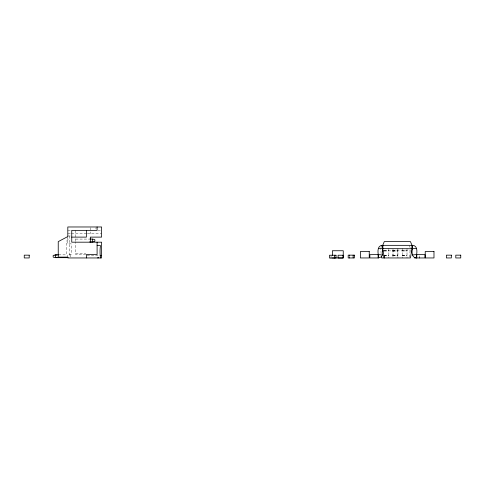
<?xml version="1.0" encoding="UTF-8"?>
<svg xmlns="http://www.w3.org/2000/svg" width="485" height="485" viewBox="0 0 485 485"><rect width="100%" height="100%" fill="white"/><g stroke="black" fill="none" stroke-linecap="round" stroke-linejoin="round"><path stroke-width="0.36" stroke-dasharray="2.42 1.82" d="M409.492 257.25L410.352 248.405M380.974 247.683L381.689 245.537M392.674 255.474L397.93 255.474M67.809 230.357L71.192 230.357M97.903 230.357L101.607 230.357M67.809 233.734L70.677 233.734M71.392 233.734L86.803 233.734M87.409 233.734L101.607 233.734M67.809 235.989L71.192 235.989M75.696 239.087L88.919 239.087M384.078 250.66L388.855 250.66M392.674 250.66L397.93 250.66M402.229 250.66L407.006 250.66M384.078 250.884L410.352 250.884M384.078 250.981L388.855 250.981M393.153 250.981L397.93 250.981M402.229 250.981L407.006 250.981M75.696 253.734L85.772 253.734M85.772 254.576L75.696 254.576L75.696 241.924M58.594 254.855L65.275 254.855A1.243 1.243 0 0 0 66.681 253.449L66.681 241.9A2.819 2.819 0 0 1 69.5 239.087M384.078 255.377L388.855 255.377M393.153 255.377L397.93 255.377M402.229 255.377L407.006 255.377M384.078 255.474L388.855 255.474M402.229 255.474L407.006 255.474M87.124 255.704L98.995 255.704M384.078 255.698L388.855 255.698M392.674 255.698L397.93 255.698M402.229 255.698L407.006 255.698M392.674 250.957L397.451 250.981M409.395 245.537L410.11 247.683M381.119 253.716L380.737 248.405M419.44 255.862L419.44 257.256M407.006 248.405L407.006 257.953M402.229 248.405L402.229 257.953M397.93 248.405L397.93 257.911M397.451 249.69L397.451 257.911M393.153 249.642L393.153 257.953M392.674 249.678L392.674 257.953M388.855 248.405L388.855 257.911M349.449 255.474L349.449 257.953M331.037 255.231L331.037 257.329M95.975 227.653L95.975 229.005M90.343 227.726L90.343 233.734M75.696 230.357L75.696 241.197M70.628 254.576L70.628 257.28M69.5 235.989L69.5 254.855A2.819 2.819 0 0 1 68.918 256.571M67.809 236.553L67.809 243.876L71.192 243.876L71.192 254.576L67.809 254.576L67.809 257.438"/><path stroke-width="0.73" d="M416.215 257.899L416.767 254.68L416.767 257.953C411.765 258.202 411.674 252.291 412.365 248.75L382.641 248.629L382.447 254.977L381.228 256.959L378.118 257.953L369.855 257.953L369.855 254.68L378.276 254.583C377.597 251.036 377.669 245.101 382.683 245.343L412.201 245.343C417.197 245.095 417.294 251.006 416.603 254.552L425.024 254.68L425.024 257.953L414.469 257.953L414.469 257.644M97.661 257.953L98.225 257.389L98.788 257.953M378.276 254.583L382.447 254.977M412.747 245.398L412.201 248.623L412.201 245.343M68.094 257.299L67.761 257.462A2.819 2.819 0 0 1 66.681 257.674L55.417 257.674L53.162 257.111L53.162 255.419L55.417 254.855L58.594 254.855M89.652 241.9L92.593 241.9L94.848 241.342L94.848 239.651L92.593 239.087L89.652 239.087M54.853 255.419L57.109 254.855M412.365 248.75L416.53 248.326M412.438 254.977L416.603 254.552M71.75 237.116L86.397 237.116L86.397 230.357M97.097 245.562L100.48 245.562C99.88 249.751 99.94 253.722 100.48 257.953M381.689 245.537L383.186 245.537M382.198 250.884L383.659 250.884M100.159 255.704L101.607 255.704M332.364 257.953L343.247 257.953L343.247 250.745L332.364 250.745L332.364 255.656M378.349 248.326L382.519 248.75M55.417 257.25L57.109 257.674M382.132 245.398L384.314 257.953M378.664 257.899L378.161 254.673L378.118 257.953M381.501 256.541L381.689 257.953L410.407 257.953L412.038 248.623L412.038 245.343L410.407 241.56L384.314 241.56L382.683 245.343L382.683 248.623M419.44 257.644L419.44 257.953M384.078 255.377L384.078 257.953M382.847 245.343L382.847 248.623M353.153 255.158L353.153 257.953M349.449 255.158L349.449 255.474M349.449 257.644L349.449 257.953M334.462 255.231L334.462 258.026M331.037 257.717L331.037 258.026M97.097 226.974L97.097 230.357L71.75 230.357L71.75 242.185L101.607 242.185L101.607 257.953L67.809 257.953L67.809 257.111L58.236 257.111L58.236 241.621L67.809 236.553L67.809 226.974L101.607 226.974L101.607 237.116L90.343 237.116L90.343 242.185M97.097 242.185L97.097 254.576L86.397 254.576L86.397 257.953M92.593 239.087L92.593 241.9M55.417 254.855L55.417 257.674M369.243 251.521L360.379 251.521L360.379 257.953L369.243 257.953L369.243 251.521M433.984 251.521L425.224 251.521L425.224 257.953L433.984 257.953L433.984 251.521M29.215 255.158L24.25 255.158L24.25 257.953L29.215 257.953L29.215 255.158M354.414 255.158L348.188 255.158L348.188 257.953L354.414 257.953L354.414 255.158M451.341 255.158L446.376 255.158L446.376 257.953L451.341 257.953L451.341 255.158M460.75 255.158L455.785 255.158L455.785 257.953L460.75 257.953L460.75 255.158M336.008 255.231L329.497 255.231L329.497 258.026L336.008 258.026L336.008 255.231M343.065 255.231L338.093 255.231L338.093 258.026L343.065 258.026L343.065 255.231"/></g></svg>
